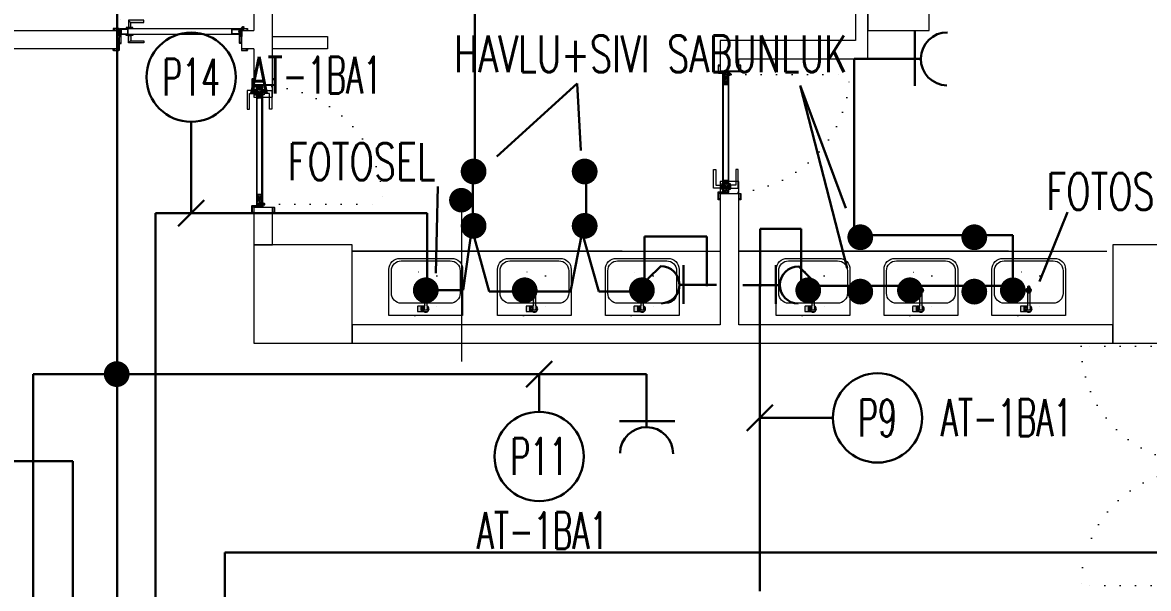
# Model space of a CAD drawing. Header units: metres. Extents: x -13194 to 152406, y -14653 to 29421.
# Drawn here: x 84671 to 85589, y 6990 to 7451 of the extents above; entities that cross this region are included whole.
import ezdxf
from ezdxf.enums import TextEntityAlignment as Align

# ---------------------------------------------------------------- set-up
doc = ezdxf.new("R2010")
doc.units = ezdxf.units.M
doc.header["$LTSCALE"] = 100
doc.header["$MEASUREMENT"] = 0
doc.linetypes.add('DOT2', pattern=[0.125, 0, -0.125])
doc.linetypes.add('HIDDEN', pattern=[0.375, 0.25, -0.125])
doc.layers.get('0').update_dxf_attribs({"color": 9, "lineweight": 9})
for name, color, linetype, lineweight in [('00', 9, 'Continuous', 9), ('01', 9, 'Continuous', 9), ('05', 9, 'Continuous', 9), ('05S', 9, 'Continuous', 9), ('05V', 9, 'Continuous', 9), ('06B', 9, 'Continuous', 9), ('06C @ 1', 9, 'Continuous', 9), ('09', 9, 'Continuous', 9), ('10', 9, 'Continuous', 9), ('11', 9, 'Continuous', 9), ('12', 9, 'Continuous', 9), ('15', 9, 'Continuous', 9), ('20', 9, 'DOT2', 9), ('21_mahal200', 9, 'Continuous', 9), ('E-KABLO', 7, 'Continuous', 30), ('E-KAPAKLI PRİZ', 7, 'Continuous', 30), ('E-LINYE', 7, 'Continuous', 30), ('E-PRİZ', 7, 'Continuous', 30), ('E-YAZI', 7, 'Continuous', 30)]:
    doc.layers.add(name, color=color, linetype=linetype, lineweight=lineweight)
doc.styles.add('E-YAZI', font='txttw.shx')
doc.styles.add('MuuM_TEXT-STANDART', font='ARIALN.TTF')
doc.dimstyles.new('MuuM_DIM200', dxfattribs={"dimscale": 20, "dimtxt": 2, "dimasz": 1, "dimexe": 1, "dimexo": 1, "dimgap": 1, "dimtad": 1, "dimdec": 1, "dimrnd": 0.5, "dimdsep": 46, "dimtxsty": 'MuuM_TEXT-STANDART', "dimblk": 'ARCHTICK', "dimcen": 0, "dimdle": 0.15, "dimclrd": 256, "dimclre": 256, "dimclrt": 256, "dimadec": 0, "dimazin": 0, "dimtfac": 5, "dimtdec": 1, "dimtix": 1, "dimtmove": 2, "dimatfit": 3, "dimldrblk": 'DOT', "dimfxl": 3, "dimfxlon": 1, "dimtolj": 1, "dimlwd": -1, "dimlwe": -1, "dimarcsym": 0})

# ---------------------------------------------------------------- blocks, each defined once
blk = doc.blocks.new('100_PRİZ')
at = {"layer": 'E-PRİZ', "color": 4}
for p, q in [((-1.223, 2.136), (1.279, 2.136)), ((0, 2.4), (0, 0))]:
    blk.add_line(p, q, dxfattribs=at)
blk.add_arc((0, 3.6), 1.2, 180.7551, 0.7551, dxfattribs=at)
blk = doc.blocks.new('100_KAPAKLI PRİZ')
at = {"layer": 'E-KAPAKLI PRİZ', "color": 4}
for p, q in [((1.216, 3.6), (0.379, 4.438)), ((0, 2.4), (0, 0)), ((-1.223, 2.136), (1.279, 2.136))]:
    blk.add_line(p, q, dxfattribs=at)
blk.add_arc((0, 3.6), 1.2, 180.75513, 0.75513, dxfattribs=at)
blk = doc.blocks.new('p-kolon_80x80')
blk.add_lwpolyline([(-40, -40), (40, -40), (40, 40), (-40, 40)], close=True)
blk = doc.blocks.new('1.Bod.Ara.Sitatik Elk')
at = {"layer": '01'}
for p in [(900, -1400), (1600, -1400)]:
    blk.add_blockref('p-kolon_80x80', p, dxfattribs=at)
blk = doc.blocks.new('_ArchTick')
at = {"color": 0, "linetype": 'ByBlock', "const_width": 0.15}
blk.add_lwpolyline([(-0.5, -0.5), (0.5, 0.5)], dxfattribs=at)
blk = doc.blocks.new('_Dot')
at = {"color": 0, "linetype": 'ByBlock', "lineweight": -2}
blk.add_line((-0.5, 0), (-1, 0), dxfattribs=at)
at = {"color": 0, "linetype": 'ByBlock', "const_width": 0.5}
blk.add_lwpolyline([(-0.25, 0, 1), (0.25, 0, 1)], format="xyb", close=True, dxfattribs=at)
blk = doc.blocks.new('p-kapı kolu')
for points in [[(2.2, 0), (2.2, -1.25), (-2.2, -1.25), (-2.2, 0), (2.2, 0)], [(1.225, -1.25), (1.225, -7.5), (-13.775, -7.5), (-13.775, -5.625), (-1.025, -5.625), (-1.025, -5.625), (-1.025, -1.25), (1.225, -1.25)]]:
    blk.add_lwpolyline(points)
blk = doc.blocks.new('K-AH-01')
at = {"layer": '09'}
h = blk.add_hatch(dxfattribs=at)
h.set_pattern_fill('LOGEND', color=256, scale=10, style=0)
h.set_pattern_definition([(7e-15, (-3944.073, -2726.897), (10, 10), [3, -7]), (7e-15, (-3944.073, -2726.397), (10, 10), [3, -7]), (7e-15, (-3943.573, -2725.397), (10, 10), [2, -8]), (7e-15, (-3943.073, -2724.397), (10, 10), [1.5, -8.5]), (7e-15, (-3943.073, -2723.397), (10, 10), [1, -9]), (7e-15, (-3945.573, -2722.397), (10, 10), [0.5, -2.5, 0.5, -6.5]), (7e-15, (-3944.073, -2721.897), (10, 10), [0.5, -4, 1.5, -4]), (7e-15, (-3942.073, -2721.397), (10, 10), [0.5, -0.5, 0.5, -8.5]), (7e-15, (-3942.573, -2720.897), (10, 10), [0.5, -9.5]), (7e-15, (-3943.073, -2719.897), (10, 10), [1.5, -8.5]), (7e-15, (-3943.073, -2718.897), (10, 10), [2, -8]), (7e-15, (-3943.573, -2717.897), (10, 10), [2.5, -3, 0.5, -4]), (90, (-3947.573, -2723.897), (-10, 10), [0.5, -1, 2.5, -6]), (90, (-3947.073, -2722.897), (-10, 10), [0.5, -0.5, 1.5, -7.5]), (90, (-3946.573, -2718.897), (-10, 10), [1, -9]), (90, (-3946.073, -2722.897), (-10, 10), [2, -3, 0.5, -4.5]), (90, (-3945.573, -2717.397), (-10, 10), [0.5, -9.5]), (90, (-3945.073, -2722.397), (-10, 10), [1.5, -8.5]), (90, (-3944.073, -2721.897), (-10, 10), [1, -9]), (90, (-3943.073, -2721.897), (-10, 10), [0.5, -1.5, 1.5, -6.5]), (90, (-3942.573, -2721.397), (-10, 10), [0.5, -9.5]), (90, (-3942.073, -2723.397), (-10, 10), [1.4, -8.6]), (90, (-3941.573, -2725.397), (-10, 10), [1, -9]), (90, (-3940.573, -2721.397), (-10, 10), [0.5, -9.5]), (90, (-3939.573, -2721.897), (-10, 10), [1.5, -8.5]), (90, (-3938.573, -2721.897), (-10, 10), [1.5, -8.5]), (45, (-3940.073, -2725.8966), (1e-15, 10), [0.7071, -0.7071, 0.7071, -12.020836]), (45, (-3942.073, -2723.3966), (1e-15, 10), [1.4142, -12.727936]), (45, (-3946.073, -2718.3966), (1e-15, 10), [1.4142, -12.727936]), (45, (-3944.073, -2720.8966), (1e-15, 10), [1.4142, -12.727936]), (45, (-3943.573, -2722.8966), (1e-15, 10), [1.4142, -12.727936]), (45, (-3940.573, -2724.8966), (1e-15, 10), [1.4142, -12.727936]), (45, (-3941.573, -2724.3966), (1e-15, 10), [2.12132, -12.020816]), (45, (-3944.573, -2719.8966), (1e-15, 10), [0.7071, -13.435036]), (45, (-3945.073, -2718.8966), (1e-15, 10), [0.7071, -13.435036]), (45, (-3941.073, -2718.8966), (1e-15, 10), [0.7071, -13.435036]), (45, (-3945.073, -2723.8966), (1e-15, 10), [0.7071, -13.435036]), (45, (-3939.573, -2720.3966), (1e-15, 10), [0.7071, -13.435036]), (45, (-3943.073, -2721.3966), (1e-15, 10), [0.7071, -13.435036]), (45, (-3942.073, -2720.3966), (1e-15, 10), [0.7071, -13.435036]), (135, (-3942.573, -2722.3966), (-10, 1e-15), [0.7071, -0.7071, 2.12132, -10.606616]), (135, (-3941.073, -2722.3966), (-10, 1e-15), [0.7071, -13.435036]), (135, (-3941.073, -2725.8966), (-10, 1e-15), [0.7071, -13.435036]), (135, (-3943.073, -2723.3966), (-10, 1e-15), [0.7071, -13.435036]), (135, (-3941.573, -2721.3966), (-10, 1e-15), [0.7071, -13.435036]), (135, (-3944.073, -2723.8966), (-10, 1e-15), [0.7071, -13.435036]), (135, (-3940.073, -2723.8966), (-10, 1e-15), [0.7071, -13.435036]), (135, (-3947.073, -2726.8966), (-10, 1e-15), [0.7071, -13.435036]), (135, (-3946.573, -2726.3966), (-10, 1e-15), [1.4142, -12.727936]), (135, (-3946.073, -2725.8966), (-10, 1e-15), [1.4142, -12.727936]), (135, (-3945.073, -2725.8966), (-10, 1e-15), [1.4142, -12.727936]), (135, (-3944.573, -2724.8966), (-10, 1e-15), [1.4142, -12.727936]), (135, (-3940.573, -2720.8966), (-10, 1e-15), [1.4142, -12.727936]), (135, (-3938.573, -2725.8966), (-10, 1e-15), [1.4142, -12.727936]), (135, (-3938.073, -2717.8966), (-10, 1e-15), [1.4142, -12.727936]), (135, (-3938.073, -2718.8966), (-10, 1e-15), [1.4142, -12.727936]), (135, (-3939.073, -2719.3966), (-10, 1e-15), [1.4142, -12.727936]), (135, (-3946.073, -2719.3966), (-10, 1e-15), [2.12132, -12.020816]), (135, (-3939.573, -2720.3966), (-10, 1e-15), [2.12132, -12.020816]), (26.56505, (-3945.0727, -2717.3966), (10, 4e-09), [1.118, -21.24268]), (26.56505, (-3945.0727, -2722.3966), (10, 4e-09), [1.118, -21.24268]), (26.56505, (-3944.0727, -2719.3966), (10, 4e-09), [1.118, -21.24268]), (26.56505, (-3941.0727, -2726.3966), (10, 4e-09), [1.118, -21.24268]), (26.56505, (-3941.5727, -2725.3966), (10, 4e-09), [1.118, -21.24268]), (26.56505, (-3944.5727, -2723.3966), (10, 4e-09), [1.118, -21.24268]), (26.56505, (-3944.5727, -2718.3966), (10, 4e-09), [1.118, -21.24268]), (26.56505, (-3941.5727, -2721.3966), (10, 4e-09), [2.236, -20.12468]), (63.43495, (-3941.5727, -2719.8966), (5e-10, 10), [1.118, -21.24268]), (63.43495, (-3940.0727, -2722.8966), (5e-10, 10), [1.118, -21.24268]), (63.43495, (-3945.0727, -2720.8966), (5e-10, 10), [1.118, -21.24268]), (63.43495, (-3947.0727, -2720.3966), (5e-10, 10), [1.118, -21.24268]), (63.43495, (-3941.0727, -2722.3966), (5e-10, 10), [1.118, -21.24268]), (63.43495, (-3942.0727, -2722.3966), (5e-10, 10), [1.118, -21.24268]), (63.43495, (-3946.0727, -2720.8966), (5e-10, 10), [2.236, -20.12468]), (63.43495, (-3938.5727, -2724.3966), (5e-10, 10), [2.236, -20.12468]), (63.43495, (-3939.5727, -2723.8966), (5e-10, 10), [2.236, -20.12468]), (116.56505, (-3947.5727, -2725.3966), (-4e-09, 10), [1.118, -21.24268]), (116.56505, (-3947.5727, -2719.8966), (-4e-09, 10), [1.118, -21.24268]), (116.56505, (-3945.5727, -2726.8966), (-4e-09, 10), [1.118, -21.24268]), (116.56505, (-3946.5727, -2717.8966), (-4e-09, 10), [1.118, -21.24268]), (116.56505, (-3945.5727, -2723.8966), (-4e-09, 10), [1.118, -21.24268]), (116.56505, (-3943.5727, -2722.8966), (-4e-09, 10), [1.118, -21.24268]), (116.56505, (-3942.5727, -2720.8966), (-4e-09, 10), [1.118, -21.24268]), (116.56505, (-3947.0727, -2724.8966), (3.2e-06, 10.0000016), [1.118, -21.24268]), (116.56505, (-3944.5727, -2723.3966), (-4e-09, 10), [1.118, -21.24268]), (116.56505, (-3941.5727, -2724.3966), (-4e-09, 10), [1.118, -21.24268]), (116.56505, (-3940.5727, -2723.3966), (-4e-09, 10), [1.118, -21.24268]), (116.56505, (-3938.5727, -2720.3966), (-4e-09, 10), [1.118, -21.24268]), (116.56505, (-3946.0727, -2717.3966), (-4e-09, 10), [1.118, -21.24268]), (116.56505, (-3947.5727, -2717.8966), (-4e-09, 10), [2.236, -20.12468]), (116.56505, (-3946.0727, -2724.8966), (-4e-09, 10), [2.236, -20.12468]), (153.43495, (-3947.5727, -2726.3966), (-10, 5e-10), [1.118, -21.24268]), (153.43495, (-3939.0727, -2726.8966), (-10, 5e-10), [1.118, -21.24268]), (153.43495, (-3939.5727, -2721.8966), (-10, 5e-10), [1.118, -21.24268]), (153.43495, (-3943.5727, -2725.3966), (-10, 5e-10), [1.118, -21.24268]), (153.43495, (-3944.0727, -2726.3966), (-10, 5e-10), [1.118, -21.24268]), (153.43495, (-3943.0727, -2724.3966), (-10, 5e-10), [1.118, -21.24268]), (153.43495, (-3940.0727, -2718.3966), (-10, 5e-10), [1.118, -21.24268]), (153.43495, (-3939.0727, -2717.8966), (-10, 5e-10), [2.236, -20.12468])])
h.paths.add_polyline_path([(10.77, 6.46), (10.77, 2.46), (0.77, 2.46), (0.77, 6.46)])
h = blk.add_hatch(dxfattribs=at)
h.set_pattern_fill('LOGEND', color=256, scale=10, style=0)
h.set_pattern_definition([(7e-15, (-3938.781, -2726.897), (10, 10), [3, -7]), (7e-15, (-3938.781, -2726.397), (10, 10), [3, -7]), (7e-15, (-3938.281, -2725.397), (10, 10), [2, -8]), (7e-15, (-3937.781, -2724.397), (10, 10), [1.5, -8.5]), (7e-15, (-3937.781, -2723.397), (10, 10), [1, -9]), (7e-15, (-3940.281, -2722.397), (10, 10), [0.5, -2.5, 0.5, -6.5]), (7e-15, (-3938.781, -2721.897), (10, 10), [0.5, -4, 1.5, -4]), (7e-15, (-3936.781, -2721.397), (10, 10), [0.5, -0.5, 0.5, -8.5]), (7e-15, (-3937.281, -2720.897), (10, 10), [0.5, -9.5]), (7e-15, (-3937.781, -2719.897), (10, 10), [1.5, -8.5]), (7e-15, (-3937.781, -2718.897), (10, 10), [2, -8]), (7e-15, (-3938.281, -2717.897), (10, 10), [2.5, -3, 0.5, -4]), (90, (-3942.281, -2723.897), (-10, 10), [0.5, -1, 2.5, -6]), (90, (-3941.781, -2722.897), (-10, 10), [0.5, -0.5, 1.5, -7.5]), (90, (-3941.281, -2718.897), (-10, 10), [1, -9]), (90, (-3940.781, -2722.897), (-10, 10), [2, -3, 0.5, -4.5]), (90, (-3940.281, -2717.397), (-10, 10), [0.5, -9.5]), (90, (-3939.781, -2722.397), (-10, 10), [1.5, -8.5]), (90, (-3938.781, -2721.897), (-10, 10), [1, -9]), (90, (-3937.781, -2721.897), (-10, 10), [0.5, -1.5, 1.5, -6.5]), (90, (-3937.281, -2721.397), (-10, 10), [0.5, -9.5]), (90, (-3936.781, -2723.397), (-10, 10), [1.4, -8.6]), (90, (-3936.281, -2725.397), (-10, 10), [1, -9]), (90, (-3935.281, -2721.397), (-10, 10), [0.5, -9.5]), (90, (-3934.281, -2721.897), (-10, 10), [1.5, -8.5]), (90, (-3933.281, -2721.897), (-10, 10), [1.5, -8.5]), (45, (-3934.781, -2725.8966), (1e-15, 10), [0.7071, -0.7071, 0.7071, -12.020836]), (45, (-3936.781, -2723.3966), (1e-15, 10), [1.4142, -12.727936]), (45, (-3940.781, -2718.3966), (1e-15, 10), [1.4142, -12.727936]), (45, (-3938.781, -2720.8966), (1e-15, 10), [1.4142, -12.727936]), (45, (-3938.281, -2722.8966), (1e-15, 10), [1.4142, -12.727936]), (45, (-3935.281, -2724.8966), (1e-15, 10), [1.4142, -12.727936]), (45, (-3936.281, -2724.3966), (1e-15, 10), [2.12132, -12.020816]), (45, (-3939.281, -2719.8966), (1e-15, 10), [0.7071, -13.435036]), (45, (-3939.781, -2718.8966), (1e-15, 10), [0.7071, -13.435036]), (45, (-3935.781, -2718.8966), (1e-15, 10), [0.7071, -13.435036]), (45, (-3939.781, -2723.8966), (1e-15, 10), [0.7071, -13.435036]), (45, (-3934.281, -2720.3966), (1e-15, 10), [0.7071, -13.435036]), (45, (-3937.781, -2721.3966), (1e-15, 10), [0.7071, -13.435036]), (45, (-3936.781, -2720.3966), (1e-15, 10), [0.7071, -13.435036]), (135, (-3937.281, -2722.3966), (-10, 1e-15), [0.7071, -0.7071, 2.12132, -10.606616]), (135, (-3935.781, -2722.3966), (-10, 1e-15), [0.7071, -13.435036]), (135, (-3935.781, -2725.8966), (-10, 1e-15), [0.7071, -13.435036]), (135, (-3937.781, -2723.3966), (-10, 1e-15), [0.7071, -13.435036]), (135, (-3936.281, -2721.3966), (-10, 1e-15), [0.7071, -13.435036]), (135, (-3938.781, -2723.8966), (-10, 1e-15), [0.7071, -13.435036]), (135, (-3934.781, -2723.8966), (-10, 1e-15), [0.7071, -13.435036]), (135, (-3941.781, -2726.8966), (-10, 1e-15), [0.7071, -13.435036]), (135, (-3941.281, -2726.3966), (-10, 1e-15), [1.4142, -12.727936]), (135, (-3940.781, -2725.8966), (-10, 1e-15), [1.4142, -12.727936]), (135, (-3939.781, -2725.8966), (-10, 1e-15), [1.4142, -12.727936]), (135, (-3939.281, -2724.8966), (-10, 1e-15), [1.4142, -12.727936]), (135, (-3935.281, -2720.8966), (-10, 1e-15), [1.4142, -12.727936]), (135, (-3933.281, -2725.8966), (-10, 1e-15), [1.4142, -12.727936]), (135, (-3932.781, -2717.8966), (-10, 1e-15), [1.4142, -12.727936]), (135, (-3932.781, -2718.8966), (-10, 1e-15), [1.4142, -12.727936]), (135, (-3933.781, -2719.3966), (-10, 1e-15), [1.4142, -12.727936]), (135, (-3940.781, -2719.3966), (-10, 1e-15), [2.12132, -12.020816]), (135, (-3934.281, -2720.3966), (-10, 1e-15), [2.12132, -12.020816]), (26.56505, (-3939.7813, -2717.3966), (10, 4e-09), [1.118, -21.24268]), (26.56505, (-3939.7813, -2722.3966), (10, 4e-09), [1.118, -21.24268]), (26.56505, (-3938.7813, -2719.3966), (10, 4e-09), [1.118, -21.24268]), (26.56505, (-3935.7813, -2726.3966), (10, 4e-09), [1.118, -21.24268]), (26.56505, (-3936.2813, -2725.3966), (10, 4e-09), [1.118, -21.24268]), (26.56505, (-3939.2813, -2723.3966), (10, 4e-09), [1.118, -21.24268]), (26.56505, (-3939.2813, -2718.3966), (10, 4e-09), [1.118, -21.24268]), (26.56505, (-3936.2813, -2721.3966), (10, 4e-09), [2.236, -20.12468]), (63.43495, (-3936.2813, -2719.8966), (5e-10, 10), [1.118, -21.24268]), (63.43495, (-3934.7813, -2722.8966), (5e-10, 10), [1.118, -21.24268]), (63.43495, (-3939.7813, -2720.8966), (5e-10, 10), [1.118, -21.24268]), (63.43495, (-3941.7813, -2720.3966), (5e-10, 10), [1.118, -21.24268]), (63.43495, (-3935.7813, -2722.3966), (5e-10, 10), [1.118, -21.24268]), (63.43495, (-3936.7813, -2722.3966), (5e-10, 10), [1.118, -21.24268]), (63.43495, (-3940.7813, -2720.8966), (5e-10, 10), [2.236, -20.12468]), (63.43495, (-3933.2813, -2724.3966), (5e-10, 10), [2.236, -20.12468]), (63.43495, (-3934.2813, -2723.8966), (5e-10, 10), [2.236, -20.12468]), (116.56505, (-3942.2813, -2725.3966), (-4e-09, 10), [1.118, -21.24268]), (116.56505, (-3942.2813, -2719.8966), (-4e-09, 10), [1.118, -21.24268]), (116.56505, (-3940.2813, -2726.8966), (-4e-09, 10), [1.118, -21.24268]), (116.56505, (-3941.2813, -2717.8966), (-4e-09, 10), [1.118, -21.24268]), (116.56505, (-3940.2813, -2723.8966), (-4e-09, 10), [1.118, -21.24268]), (116.56505, (-3938.2813, -2722.8966), (-4e-09, 10), [1.118, -21.24268]), (116.56505, (-3937.2813, -2720.8966), (-4e-09, 10), [1.118, -21.24268]), (116.56505, (-3941.7813, -2724.8966), (3.2e-06, 10.0000016), [1.118, -21.24268]), (116.56505, (-3939.2813, -2723.3966), (-4e-09, 10), [1.118, -21.24268]), (116.56505, (-3936.2813, -2724.3966), (-4e-09, 10), [1.118, -21.24268]), (116.56505, (-3935.2813, -2723.3966), (-4e-09, 10), [1.118, -21.24268]), (116.56505, (-3933.2813, -2720.3966), (-4e-09, 10), [1.118, -21.24268]), (116.56505, (-3940.7813, -2717.3966), (-4e-09, 10), [1.118, -21.24268]), (116.56505, (-3942.2813, -2717.8966), (-4e-09, 10), [2.236, -20.12468]), (116.56505, (-3940.7813, -2724.8966), (-4e-09, 10), [2.236, -20.12468]), (153.43495, (-3942.2813, -2726.3966), (-10, 5e-10), [1.118, -21.24268]), (153.43495, (-3933.7813, -2726.8966), (-10, 5e-10), [1.118, -21.24268]), (153.43495, (-3934.2813, -2721.8966), (-10, 5e-10), [1.118, -21.24268]), (153.43495, (-3938.2813, -2725.3966), (-10, 5e-10), [1.118, -21.24268]), (153.43495, (-3938.7813, -2726.3966), (-10, 5e-10), [1.118, -21.24268]), (153.43495, (-3937.7813, -2724.3966), (-10, 5e-10), [1.118, -21.24268]), (153.43495, (-3934.7813, -2718.3966), (-10, 5e-10), [1.118, -21.24268]), (153.43495, (-3933.7813, -2717.8966), (-10, 5e-10), [2.236, -20.12468])])
h.paths.add_polyline_path([(89.06, 2.47), (89.06, 6.46), (99.06, 6.47), (99.06, 2.47)])
at = {"layer": '10'}
for points in [[(-0.44, -1.7), (1.3, -1.7, 0.414214), (1.6, -1.4), (1.6, 1.1, 0.414214), (1.3, 1.4, 0.414214), (1, 1.1), (1, 0.2), (0.2, 0.2), (0.2, 16.4, 0.414214), (-0.1, 16.7), (-4.6, 16.7, 0.414214), (-4.9, 16.4), (-4.9, 15.3, 0.414214), (-4.6, 15), (-3.5, 15), (-3.5, 15.2), (-4.6, 15.2, -0.414214), (-4.7, 15.3), (-4.7, 16.4, -0.414214), (-4.6, 16.5), (-0.2, 16.5), (-0.1, 16.5, -0.414214), (0, 16.4), (0, 0), (1.2, 0), (1.2, 1.1, -0.414214), (1.3, 1.2, -0.414214), (1.4, 1.1), (1.4, -1.4, -0.414214), (1.3, -1.5), (-0.44, -1.5), (-4.6, -1.5, -0.414214), (-4.7, -1.4), (-4.7, -0.3, -0.414214), (-4.6, -0.2), (-3.5, -0.2), (-3.5, 0), (-4.6, 0, 0.414214), (-4.9, -0.3), (-4.9, -1.4, 0.414214), (-4.6, -1.7)], [(100.44, -1.7), (98.7, -1.7, -0.414214), (98.4, -1.4), (98.4, 1.1, -0.414214), (98.7, 1.4, -0.414214), (99, 1.1), (99, 0.2), (99.8, 0.2), (99.8, 16.4, -0.414214), (100.1, 16.7), (104.6, 16.7, -0.414214), (104.9, 16.4), (104.9, 15.3, -0.414214), (104.6, 15), (103.5, 15), (103.5, 15.2), (104.6, 15.2, 0.414214), (104.7, 15.3), (104.7, 16.4, 0.414214), (104.6, 16.5), (100.2, 16.5), (100.1, 16.5, 0.414214), (100, 16.4), (100, 0), (98.8, 0), (98.8, 1.1, 0.414214), (98.7, 1.2, 0.414214), (98.6, 1.1), (98.6, -1.4, 0.414214), (98.7, -1.5), (100.44, -1.5), (104.6, -1.5, 0.414214), (104.7, -1.4), (104.7, -0.3, 0.414214), (104.6, -0.2), (103.5, -0.2), (103.5, 0), (104.6, 0, -0.414214), (104.9, -0.3), (104.9, -1.4, -0.414214), (104.6, -1.7)], [(2.15, 7.6), (0.77, 6.96), (0.77, 4.09), (0.57, 4.09), (0.57, 7.09), (2.04, 7.77, -14.796002)]]:
    blk.add_lwpolyline(points, format="xyb", close=True, dxfattribs=at)
blk.add_circle((2.72, 8.09), 0.55, dxfattribs=at)
at = {"layer": '12'}
for points in [[(0.77, 6.46), (99.06, 6.47), (99.06, 6.97), (0.77, 6.96)], [(0.77, 2.46), (10.77, 2.46), (10.77, 6.46), (0.77, 6.46)], [(0.77, 2.46), (99.06, 2.46), (99.06, 1.96), (0.77, 1.96)], [(89.06, 2.46), (99.06, 2.46), (99.06, 6.47), (89.06, 6.47)]]:
    blk.add_lwpolyline(points, close=True, dxfattribs=at)
at = {"layer": '20'}
blk.add_lwpolyline([(2.72, 8.09), (2.72, 105.23)], dxfattribs=at)
at = {"layer": '20', "linetype": 'HIDDEN'}
for points in [[(1.97, 6.89), (1.97, 5.39), (3.47, 5.39), (3.47, 6.89)], [(2.17, 7.58), (2.17, 5.59), (3.27, 5.59), (3.27, 7.58)]]:
    blk.add_lwpolyline(points, dxfattribs=at)
at = {"layer": '20'}
blk.add_arc((0.77, 6.96), 98.29, 357.08416, 88.86324, dxfattribs=at)
at = {"layer": '06C @ 1', "xscale": -1, "rotation": 180}
blk.add_blockref('p-kapı kolu', (94.06, 6.97), dxfattribs=at)
at = {"layer": '06C @ 1'}
blk.add_blockref('p-kapı kolu', (94.06, 1.96), dxfattribs=at)
blk = doc.blocks.new('gr-p-barel kilitli kapı kolu')
at = {"layer": '05S'}
h = blk.add_hatch(color=256, dxfattribs=at)
h.paths.add_polyline_path([(1.3, 0.8), (-1.3, 0.8), (-1.3, 0.7), (1.3, 0.7)])
h.paths.add_polyline_path([(2.75, 0.7), (-2.75, 0.7), (-2.75, 0), (2.75, 0)])
h.paths.add_polyline_path([(-11.7, 4.9), (-11.7, 6.7), (0.9, 6.7), (0.9, 0.8), (-0.9, 0.8), (-0.9, 4.9)])
at = {"flags": 128}
for points in [[(-0.9, 0.8), (-0.9, 4.9), (-11.7, 4.9), (-11.7, 6.7), (0.9, 6.7), (0.9, 0.8)], [(-0.8, 5), (0.8, 6.6)]]:
    blk.add_lwpolyline(points, dxfattribs=at)
blk.add_lwpolyline([(-2.75, 0), (-2.75, 0.7), (2.75, 0.7), (2.75, 0)])
blk.add_lwpolyline([(-1.3, 0.7), (1.3, 0.7), (1.3, 0.8), (-1.3, 0.8)], close=True)
blk = doc.blocks.new('prf-scr2')
at = {"linetype": 'DOT2', "ltscale": 10}
blk.add_line((0, 0.19), (0, -1.06), dxfattribs=at)
for p, q in [((0.09, -0.24), (-0.09, -0.2)), ((-0.09, -0.24), (0.09, -0.28)), ((0.09, -0.32), (-0.09, -0.28)), ((-0.09, -0.32), (0.09, -0.36)), ((0.09, -0.4), (-0.09, -0.36)), ((-0.09, -0.4), (0.09, -0.44)), ((0.09, -0.48), (-0.09, -0.44)), ((-0.09, -0.48), (0.09, -0.52)), ((0.09, -0.56), (-0.09, -0.52)), ((-0.09, -0.56), (0.09, -0.6)), ((0.09, -0.64), (-0.09, -0.6)), ((-0.09, -0.64), (0.09, -0.68)), ((0.09, -0.72), (-0.09, -0.68)), ((-0.09, -0.72), (0.09, -0.76)), ((0.06, -0.84), (-0.08, -0.76)), ((-0.07, -0.8), (0.06, -0.84)), ((0.09, -0.17), (0, -0.15)), ((0, -0.18), (0.09, -0.2))]:
    blk.add_line(p, q)
blk.add_lwpolyline([(0.23, 0), (-0.23, 0), (-0.23, -0.01), (-0.12, -0.14), (0.12, -0.14), (0.23, -0.01), (0.23, 0)], close=True)
for points in [[(0.23, -0.01), (-0.23, -0.01)], [(-0.09, -0.14), (-0.09, -0.2), (-0.12, -0.22), (-0.12, -0.23), (-0.09, -0.24), (-0.09, -0.28), (-0.12, -0.3), (-0.12, -0.31), (-0.09, -0.32), (-0.09, -0.36), (-0.12, -0.38), (-0.12, -0.39), (-0.09, -0.4), (-0.09, -0.44), (-0.12, -0.46), (-0.12, -0.46), (-0.09, -0.48), (-0.09, -0.52), (-0.12, -0.54), (-0.12, -0.54), (-0.09, -0.56), (-0.09, -0.6), (-0.12, -0.62), (-0.12, -0.62), (-0.09, -0.64), (-0.09, -0.68), (-0.12, -0.69), (-0.12, -0.7), (-0.09, -0.72), (-0.09, -0.73), (-0.08, -0.76), (-0.1, -0.77), (-0.1, -0.78), (-0.07, -0.8), (-0.01, -0.94), (0, -0.95), (0.01, -0.94), (0.08, -0.76), (0.09, -0.76), (0.12, -0.74), (0.12, -0.73), (0.09, -0.72), (0.09, -0.68), (0.12, -0.66), (0.12, -0.66), (0.09, -0.64), (0.09, -0.6), (0.12, -0.58), (0.12, -0.58), (0.09, -0.56), (0.09, -0.52), (0.12, -0.5), (0.12, -0.5), (0.09, -0.48), (0.09, -0.44), (0.12, -0.43), (0.12, -0.42), (0.09, -0.4), (0.09, -0.36), (0.12, -0.35), (0.12, -0.34), (0.09, -0.32), (0.09, -0.28), (0.12, -0.27), (0.12, -0.26), (0.09, -0.24), (0.09, -0.2), (0.12, -0.19), (0.12, -0.18), (0.09, -0.17), (0.09, -0.14)]]:
    blk.add_lwpolyline(points)
blk = doc.blocks.new('K-SAC-01')
at = {"layer": '10'}
for points in [[(-4.6, 16.2, -0.414214), (-4.5, 16.3), (-0.1, 16.3, -0.414214), (0, 16.2), (0, 5.9), (0.2, 5.9), (0.2, 16.2, 0.414214), (-0.1, 16.5), (-4.5, 16.5, 0.414214), (-4.8, 16.2), (-4.8, 15.3, 0.414214), (-4.5, 15), (-3.4, 15), (-3.4, 15.2), (-4.5, 15.2, -0.414214), (-4.6, 15.3)], [(0.2, 10.3, -0.414214), (0.5, 10.6), (1.5, 10.6, -0.414214), (1.8, 10.3), (1.8, 3.9, -0.414214), (1.5, 3.6, -0.414214), (1.2, 3.9), (1.2, 4.8), (0.2, 4.8), (0.2, -1.2, -0.414214), (-0.1, -1.5), (-4.5, -1.5, -0.414214), (-4.8, -1.2), (-4.8, -0.3, -0.414214), (-4.5, 0), (-3.4, 0), (-3.4, -0.2), (-4.5, -0.2, 0.414214), (-4.6, -0.3), (-4.6, -1.2, 0.414214), (-4.5, -1.3), (-0.1, -1.3, 0.414214), (0, -1.2), (0, 5), (1.4, 5), (1.4, 3.9, 0.414214), (1.5, 3.8, 0.414214), (1.6, 3.9), (1.6, 10.3, 0.414214), (1.5, 10.4), (0.5, 10.4, 0.414214), (0.4, 10.3), (0.4, 9.4), (0.2, 9.4)], [(99.8, 10.3, 0.414214), (99.5, 10.6), (98.5, 10.6, 0.414214), (98.2, 10.3), (98.2, 3.9, 0.414214), (98.5, 3.6, 0.414214), (98.8, 3.9), (98.8, 4.8), (99.8, 4.8), (99.8, -1.2, 0.414214), (100.1, -1.5), (104.5, -1.5, 0.414214), (104.8, -1.2), (104.8, -0.3, 0.414214), (104.5, 0), (103.4, 0), (103.4, -0.2), (104.5, -0.2, -0.414214), (104.6, -0.3), (104.6, -1.2, -0.414214), (104.5, -1.3), (100.1, -1.3, -0.414214), (100, -1.2), (100, 5), (98.6, 5), (98.6, 3.9, -0.414214), (98.5, 3.8, -0.414214), (98.4, 3.9), (98.4, 10.3, -0.414214), (98.5, 10.4), (99.5, 10.4, -0.414214), (99.6, 10.3), (99.6, 9.4), (99.8, 9.4)], [(104.6, 16.2, 0.414214), (104.5, 16.3), (100.1, 16.3, 0.414214), (100, 16.2), (100, 5.9), (99.8, 5.9), (99.8, 16.2, -0.414214), (100.1, 16.5), (104.5, 16.5, -0.414214), (104.8, 16.2), (104.8, 15.3, -0.414214), (104.5, 15), (103.4, 15), (103.4, 15.2), (104.5, 15.2, 0.414214), (104.6, 15.3)], [(-0.38, -2.01), (1, -1.37), (1, 1.5), (1.2, 1.5), (1.2, -1.5), (-0.27, -2.18, -14.796002)]]:
    blk.add_lwpolyline(points, format="xyb", close=True, dxfattribs=at)
for points in [[(98.8, 0.15), (98.8, 2.15), (99.1, 2.15), (99.1, 3.19), (1.5, 3.19), (1.5, 2.15), (1.8, 2.15), (1.8, 0.15), (1.5, 0.15), (1.5, 1.85), (1.2, 1.85), (1.2, 3.49), (99.4, 3.49), (99.4, 1.85), (99.1, 1.85), (99.1, 0.15)], [(98.8, 2.15), (98.8, 0.15), (99.4, 0.15), (99.4, -1.5), (1.2, -1.5), (1.2, 0.15), (1.8, 0.15), (1.8, 2.15), (2.1, 2.15), (2.1, -0.15), (1.5, -0.15), (1.5, -1.2), (99.1, -1.2), (99.1, -0.15), (98.5, -0.15), (98.5, 2.15), (98.8, 2.15)]]:
    blk.add_lwpolyline(points, dxfattribs=at)
for points in [[(2.1, 3), (8.1, 3), (8.1, -1), (2.1, -1)], [(2.4, 2.7), (7.8, 2.7), (7.8, -0.7), (2.4, -0.7)], [(98.5, 3), (92.5, 3), (92.5, -1), (98.5, -1)], [(98.2, 2.7), (92.8, 2.7), (92.8, -0.7), (98.2, -0.7)]]:
    blk.add_lwpolyline(points, close=True, dxfattribs=at)
blk.add_circle((-0.95, -2.5), 0.55, dxfattribs=at)
at = {"layer": '20', "linetype": 'HIDDEN'}
for points in [[(-0.2, -1.3), (-0.2, 0), (-1.7, 0), (-1.7, -1.3)], [(-0.4, -1.99), (-0.4, -0.2), (-1.5, -0.2), (-1.5, -1.99)]]:
    blk.add_lwpolyline(points, dxfattribs=at)
at = {"layer": '20'}
blk.add_lwpolyline([(-0.95, -2.5), (-0.95, -102.85)], dxfattribs=at)
blk.add_arc((-0.95, -2.5), 100.35, 270, 1.51314, dxfattribs=at)
at = {"layer": '06B'}
blk.add_blockref('gr-p-barel kilitli kapı kolu', (91.4, 3.51), dxfattribs=at)
at = {"layer": '06B', "xscale": -1, "rotation": 180}
blk.add_blockref('gr-p-barel kilitli kapı kolu', (91.4, -1.51), dxfattribs=at)
at = {"layer": '10', "xscale": -1, "rotation": 90}
blk.add_blockref('prf-scr2', (1.5, 1), dxfattribs=at)
at = {"layer": '10', "rotation": 270}
blk.add_blockref('prf-scr2', (99.1, 1.22), dxfattribs=at)
blk = doc.blocks.new('A$C6B6E2180')
for points in [[(-2.42, 0), (2.42, 0)], [(0, 2.66), (0, -2.66)]]:
    blk.add_lwpolyline(points)
for radius in [2, 1]:
    blk.add_circle((0, 0), radius)
blk = doc.blocks.new('p-batarya uno')
at = {"layer": '05S'}
blk.add_hatch(color=256, dxfattribs=at).paths.add_polyline_path([(1959.69, 13727.45), (1962.73, 13727.45), (1962.83, 13727.49), (1962.88, 13727.6), (1962.95, 13729.55), (1962.88, 13731.5), (1962.83, 13731.6), (1962.73, 13731.65), (1959.69, 13731.65), (1959.65, 13731.57), (1959.65, 13731.52), (1959.41, 13731.55), (1959.35, 13731.55), (1959.25, 13731.65), (1957.79, 13731.65), (1957.49, 13731.89), (1956.84, 13732.15), (1956.4, 13732.22), (1956.15, 13732.25), (1955.46, 13732.15), (1954.81, 13731.89), (1954.25, 13731.45), (1953.81, 13730.89), (1953.55, 13730.24), (1953.45, 13729.55), (1953.55, 13728.86), (1953.81, 13728.21), (1954.25, 13727.65), (1954.81, 13727.21), (1955.05, 13727.11), (1955.05, 13712.11), (1955.09, 13711.84), (1955.2, 13711.58), (1955.37, 13711.36), (1955.6, 13711.19), (1955.87, 13711.09), (1956.15, 13711.05), (1956.43, 13711.09), (1956.7, 13711.19), (1956.93, 13711.36), (1957.1, 13711.58), (1957.21, 13711.84), (1957.25, 13712.11), (1957.25, 13712.3), (1957.25, 13712.43), (1957.25, 13712.66), (1957.25, 13713.02), (1957.25, 13713.51), (1957.25, 13714.13), (1957.25, 13727.11), (1957.49, 13727.21), (1957.79, 13727.45), (1959.25, 13727.45), (1959.35, 13727.55), (1959.41, 13727.55), (1959.65, 13727.57), (1959.65, 13727.52), (1959.69, 13727.45)])
at = {"linetype": 'Continuous', "elevation": 5.3}
blk.add_lwpolyline([(1959.69, 13727.45), (1962.73, 13727.45), (1962.83, 13727.49), (1962.88, 13727.6), (1962.95, 13729.55), (1962.88, 13731.5), (1962.83, 13731.6), (1962.73, 13731.65), (1959.69, 13731.65), (1959.65, 13731.57), (1959.65, 13731.52), (1959.41, 13731.55), (1959.35, 13731.55), (1959.25, 13731.65), (1957.79, 13731.65), (1957.49, 13731.89), (1956.84, 13732.15), (1956.4, 13732.22), (1956.15, 13732.25), (1955.46, 13732.15), (1954.81, 13731.89), (1954.25, 13731.45), (1953.81, 13730.89), (1953.55, 13730.24), (1953.45, 13729.55), (1953.55, 13728.86), (1953.81, 13728.21), (1954.25, 13727.65), (1954.81, 13727.21), (1955.05, 13727.11), (1955.05, 13712.11), (1955.09, 13711.84), (1955.2, 13711.58), (1955.37, 13711.36), (1955.6, 13711.19), (1955.87, 13711.09), (1956.15, 13711.05), (1956.43, 13711.09), (1956.7, 13711.19), (1956.93, 13711.36), (1957.1, 13711.58), (1957.21, 13711.84), (1957.25, 13712.11), (1957.25, 13712.3), (1957.25, 13712.43), (1957.25, 13712.66), (1957.25, 13713.02), (1957.25, 13713.51), (1957.25, 13714.13), (1957.25, 13727.11), (1957.49, 13727.21), (1957.79, 13727.45), (1959.25, 13727.45), (1959.35, 13727.55), (1959.41, 13727.55), (1959.65, 13727.57), (1959.65, 13727.52), (1959.69, 13727.45)], close=True, dxfattribs=at)
at = {"linetype": 'Continuous'}
blk.add_lwpolyline([(1955.05, 13727.11), (1955.05, 13729.57), (1955.09, 13729.84), (1955.19, 13730.1), (1955.37, 13730.33), (1955.6, 13730.5), (1955.86, 13730.61), (1956.15, 13730.65), (1956.43, 13730.6), (1956.7, 13730.5), (1956.93, 13730.33), (1957.1, 13730.1), (1957.21, 13729.84), (1957.25, 13729.57), (1957.25, 13729.26), (1957.25, 13728.92), (1957.25, 13727.11)], dxfattribs=at)
for points, elevation in [([(1959.25, 13731.65), (1959.25, 13727.45)], 5.3), ([(1959.35, 13727.55), (1959.35, 13731.55)], 5.31), ([(1959.41, 13731.55), (1959.41, 13727.55)], 5.31), ([(1959.69, 13731.65), (1959.72, 13731.57), (1959.74, 13731.45), (1959.75, 13731.36), (1959.76, 13731.25), (1959.78, 13731.01), (1959.81, 13730.55), (1959.82, 13730.06), (1959.83, 13729.55), (1959.82, 13729.06), (1959.81, 13728.54), (1959.79, 13728.16), (1959.78, 13728.09), (1959.76, 13727.84), (1959.75, 13727.74), (1959.74, 13727.65), (1959.73, 13727.58), (1959.72, 13727.52), (1959.69, 13727.45)], 5.3)]:
    blk.add_lwpolyline(points, dxfattribs=dict(at, elevation=elevation))
blk.add_arc((1956.15, 13729.55), 2.25, 299.26757, 240.73242, dxfattribs=at)
blk = doc.blocks.new('shift lavabo plan-60cm')
at = {"layer": '05S', "ltscale": 2}
for points in [[(29.17, -7.79), (29.17, -7.31, -3.829799), (31.37, -7.31), (31.37, -7.79), (31.61, -7.69), (31.92, -7.45), (33.37, -7.45), (33.37, -3.25), (31.92, -3.25), (31.61, -3.01), (30.96, -2.75), (30.52, -2.68), (30.27, -2.65), (29.58, -2.75), (28.93, -3.01), (28.37, -3.45), (27.93, -4.01), (27.67, -4.66), (27.57, -5.35), (27.67, -6.04), (27.93, -6.69), (28.37, -7.25), (28.93, -7.69)], [(29.17, -7.31, -3.829799), (31.37, -7.31), (31.37, -7.79), (31.61, -7.69), (31.92, -7.45), (33.37, -7.45), (33.37, -3.25), (31.92, -3.25), (31.61, -3.01), (30.96, -2.75), (30.52, -2.68), (30.27, -2.65), (29.58, -2.75), (28.93, -3.01), (28.37, -3.45), (27.93, -4.01), (27.67, -4.66), (27.57, -5.35), (27.67, -6.04), (27.93, -6.69), (28.37, -7.25), (28.93, -7.69), (29.17, -7.79)]]:
    blk.add_hatch(color=256, dxfattribs=at).paths.add_polyline_path(points)
at = {"ltscale": 2}
for points in [[(0, 0), (60, 0), (60, -37.5, -0.414214), (51, -46.5), (9, -46.5, -0.414214), (0, -37.5)], [(10, -10), (50, -10, -0.414214), (58, -18), (58, -36.5, -0.414214), (50, -44.5), (10, -44.5, -0.414214), (2, -36.5), (2, -18, -0.414214)]]:
    blk.add_lwpolyline(points, format="xyb", close=True, dxfattribs=at)
at = {"layer": '20', "linetype": 'DOT2', "ltscale": 2}
blk.add_lwpolyline([(21, 0), (39, 0), (39, -32.23, -0.414214), (36, -35.23), (24, -35.23, -0.414214), (21, -32.23)], format="xyb", close=True, dxfattribs=at)
blk.add_blockref('p-batarya uno', (-1926.15, -13734.9))
at = {"ltscale": 2}
blk.add_blockref('A$C6B6E2180', (30, -20.5), dxfattribs=at)
blk = doc.blocks.new('p-giyinme dolabı')
blk.add_lwpolyline([(40, -20), (40, 20), (-10, 20), (-10, -20)], close=True)
blk = doc.blocks.new('1.Bod.Ara.Mimari Elk')
at = {"layer": '00'}
for p, q in [((860, -925.08), (860, -1185.04)), ((875, -1239.43), (875, -939.92)), ((645, -1185.04), (750, -1185.04)), ((750, -1185.04), (750, -1200.04)), ((850, -1200.04), (850, -1185.04)), ((850, -1185.04), (860, -1185.04)), ((750, -1200.04), (660, -1200.04)), ((860, -1200.04), (850, -1200.04)), ((860, -1200.04), (860, -1239.43)), ((860, -1239.43), (875, -1239.43)), ((1160, -1365), (940, -1365)), ((1475, -1365), (1255, -1365))]:
    blk.add_line(p, q, dxfattribs=at)
blk.add_lwpolyline([(1350.22, -940.11), (1350.22, -1193.27), (1240, -1193.27), (1240, -1218.27), (1255, -1218.27), (1255, -1208.27), (1360.22, -1208.27), (1360.22, -925.1)], dxfattribs=at)
for points in [[(1240, -1425), (940, -1425), (940, -1440), (1560, -1440), (1560, -1425), (1255, -1425), (1255, -1308.27), (1240, -1308.27), (1240, -1425)], [(860, -1329.43), (860, -1360), (875, -1360), (875, -1329.43)]]:
    blk.add_lwpolyline(points, close=True, dxfattribs=at)
at = {"layer": '05V'}
for p, q in [((940, -1365), (1240, -1365)), ((940, -1425), (940, -1365)), ((1255, -1365), (1555, -1365))]:
    blk.add_line(p, q, dxfattribs=at)
at = {"layer": '11'}
blk.add_lwpolyline([(875, -1190.04), (920, -1190.04), (920, -1200.04), (875, -1200.04)], dxfattribs=at)
at = {"layer": '15', "linetype": 'DOT2'}
for points in [[(1628.86, -1442.5), (1534.17, -1442.5, 0.42818), (1633.3, -1537.06)], [(1628.86, -1637.5), (1534.17, -1637.5, -0.42818), (1633.3, -1542.94)]]:
    blk.add_lwpolyline(points, format="xyb", dxfattribs=at)
for name, p, rotation in [('K-SAC-01', (850, -1185.04), 180), ('K-AH-01', (1240, -1218.27), 270)]:
    blk.add_blockref(name, p, dxfattribs=dict(rotation=rotation))
at = {"xscale": -1, "rotation": 270}
blk.add_blockref('K-AH-01', (860, -1329.43), dxfattribs=at)
at = {"layer": '05'}
blk.add_blockref('p-giyinme dolabı', (1370.22, -1165.1), dxfattribs=at)
at = {"layer": '05V', "extrusion": (0, 0, -1), "xscale": -1, "zscale": -1, "rotation": 180}
for p in [(-1030, -1417.44), (-1118.5, -1417.44), (-1206.36, -1417.44), (-1345.65, -1417.44), (-1433.5, -1417.44), (-1521.36, -1417.44)]:
    blk.add_blockref('shift lavabo plan-60cm', p, dxfattribs=at)
at = {"layer": '21_mahal200'}
blk.add_leader([(1029, -1323.47), (1029, -1454.96)], dimstyle='MuuM_DIM200', override={"dimasz": 1, "dimfxl": 10}, dxfattribs=at)

msp = doc.modelspace()

# ---------------------------------------------------------------- linework, layer by layer
at = {"layer": 'E-KABLO', "color": 6}
for p, q in [((85039.9, 7332.71), (85039.9, 7497.97)), ((84748.56, 6935.44), (84748.56, 7458.7)), ((85349.1, 7277.92), (85349.1, 7421.73)), ((85360.22, 7421.73), (85349.1, 7421.73)), ((85038.36, 7286.9), (85038.36, 7327.93)), ((85130.61, 7286.08), (85130.61, 7326.29)), ((84779.84, 6935.44), (84779.84, 7295.89)), ((85001.1, 7295.89), (84779.84, 7295.89)), ((85001.1, 7234.73), (85001.1, 7295.89)), ((85030.51, 7233.06), (85037.51, 7283.49)), ((85037.51, 7283.49), (85051.66, 7232.2)), ((85127.77, 7281.95), (85117.85, 7232.2)), ((85126.58, 7282.8), (85140.98, 7232.2)), ((85178.25, 7232.2), (85178.25, 7277.01)), ((85178.25, 7277.01), (85229.07, 7277.01)), ((85229.07, 7277.01), (85229.07, 7236.45)), ((85272.43, 7236.03), (85272.43, 7283.3)), ((85272.43, 7283.3), (85305.87, 7283.3)), ((85305.87, 7283.3), (85305.87, 7236.7)), ((85478.42, 7277.92), (85349.1, 7277.92)), ((85478.42, 7238.31), (85478.42, 7277.92)), ((85005.25, 7233.06), (85030.51, 7233.06)), ((85051.66, 7232.2), (85118.5, 7232.2)), ((85140.98, 7232.2), (85178.25, 7232.2)), ((85272.2, 6987.71), (85272.2, 7238.39)), ((85305.87, 7236.7), (85475.85, 7236.7)), ((85179.9, 7164.75), (84680, 7164.75)), ((84680, 7164.75), (84680, 6703.58)), ((84239.88, 7093.89), (84712.42, 7093.89)), ((84712.42, 6935.44), (84712.42, 7093.89))]:
    msp.add_line(p, q, dxfattribs=at)
at = {"layer": 'E-KABLO', "color": 4}
for p in [(85857.91, 7019.21), (84836.11, 6938.06)]:
    msp.add_line(p, (84836.11, 7019.21), dxfattribs=at)
at = {"layer": 'E-KABLO', "color": 4, "const_width": 10.5}
for points in [[(85033.72, 7329.92, 1), (85044.22, 7329.92, 1)], [(85124.23, 7329.92, 1), (85134.73, 7329.92, 1)], [(85033.72, 7285.6, 1), (85044.22, 7285.6, 1)], [(85124.23, 7285.6, 1), (85134.73, 7285.6, 1)], [(85348.85, 7276.3, 1), (85359.35, 7276.3, 1)], [(85441.76, 7276.3, 1), (85452.26, 7276.3, 1)], [(84994.75, 7233.06, 1), (85005.25, 7233.06, 1)], [(85075.34, 7233.06, 1), (85085.84, 7233.06, 1)], [(85170.9, 7233.06, 1), (85181.4, 7233.06, 1)], [(85306.43, 7233.06, 1), (85316.93, 7233.06, 1)], [(85348.85, 7231.98, 1), (85359.35, 7231.98, 1)], [(85389.31, 7233.06, 1), (85399.81, 7233.06, 1)], [(85441.76, 7231.98, 1), (85452.26, 7231.98, 1)], [(85473.17, 7233.06, 1), (85483.67, 7233.06, 1)], [(84742.87, 7164.75, 1), (84753.37, 7164.75, 1)]]:
    msp.add_lwpolyline(points, format="xyb", close=True, dxfattribs=at)
at = {"layer": 'E-LINYE', "color": 7, "linetype": 'Continuous'}
for p, q in [((84808.75, 7370.38), (84808.75, 7295.89)), ((84798.14, 7285.28), (84819.36, 7306.49)), ((85081.8, 7154.14), (85103.02, 7175.36)), ((85092.41, 7134.03), (85092.41, 7164.75)), ((85261.59, 7118.42), (85282.81, 7139.63)), ((85331.71, 7129.02), (85272.2, 7129.02))]:
    msp.add_line(p, q, dxfattribs=at)
for centre in [(84808.75, 7406.76), (85368.09, 7129.02), (85092.41, 7097.65)]:
    msp.add_circle(centre, 36.38, dxfattribs=at)
at = {"layer": 'E-YAZI', "color": 3}
for p, q in [((85057.92, 7342.12), (85123.3, 7401.72)), ((85123.3, 7401.72), (85126.31, 7346.93)), ((85342.44, 7300.13), (85305.01, 7400)), ((85305.01, 7400), (85343.39, 7251.06)), ((85008.12, 7246.91), (85009.72, 7317.72)), ((85500.11, 7240.34), (85522.91, 7296.72))]:
    msp.add_line(p, q, dxfattribs=at)

# ---------------------------------------------------------------- block references
for name in ['1.Bod.Ara.Mimari Elk', '1.Bod.Ara.Sitatik Elk']:
    msp.add_blockref(name, (84000, 8630))
at = {"layer": 'E-KAPAKLI PRİZ', "yscale": 12.6, "zscale": 12.6}
for p, xscale, rotation in [((85236.91, 7237.54), 12.6, 90.00000000000001), ((85258.3, 7237.34), -12.6, 270)]:
    msp.add_blockref('100_KAPAKLI PRİZ', p, dxfattribs=dict(at, xscale=xscale, rotation=rotation))
at = {"layer": 'E-PRİZ', "xscale": -18, "yscale": 18, "zscale": 18}
for p, rotation in [((85360.22, 7421.73), 270), ((85179.9, 7164.75), 180)]:
    msp.add_blockref('100_PRİZ', p, dxfattribs=dict(at, rotation=rotation))

# ---------------------------------------------------------------- texts
at = {"layer": 'E-LINYE', "color": 3, "linetype": 'Continuous', "style": 'E-YAZI', "width": 0.6}
for s, p in [('AT-1BA1', (84910.8, 7408.45)), ('P14', (84808.75, 7406.76)), ('P9', (85368.09, 7129.02)), ('AT-1BA1', (85473.34, 7129.24)), ('P11', (85092.41, 7097.65)), ('AT-1BA1', (85095.21, 7037.19))]:
    msp.add_text(s, height=30, dxfattribs=at).set_placement(p, align=Align.MIDDLE_CENTER)
at = {"layer": 'E-YAZI', "color": 3, "style": 'E-YAZI', "width": 0.7}
for s, p in [('HAVLU+SIVI SABUNLUK', (85023.05, 7410.84)), ('FOTOSEL', (84887.47, 7322.95)), ('FOTOSEL', (85505.78, 7298.68))]:
    msp.add_text(s, height=30, dxfattribs=at).set_placement(p)

doc.saveas('drawing.dxf')
